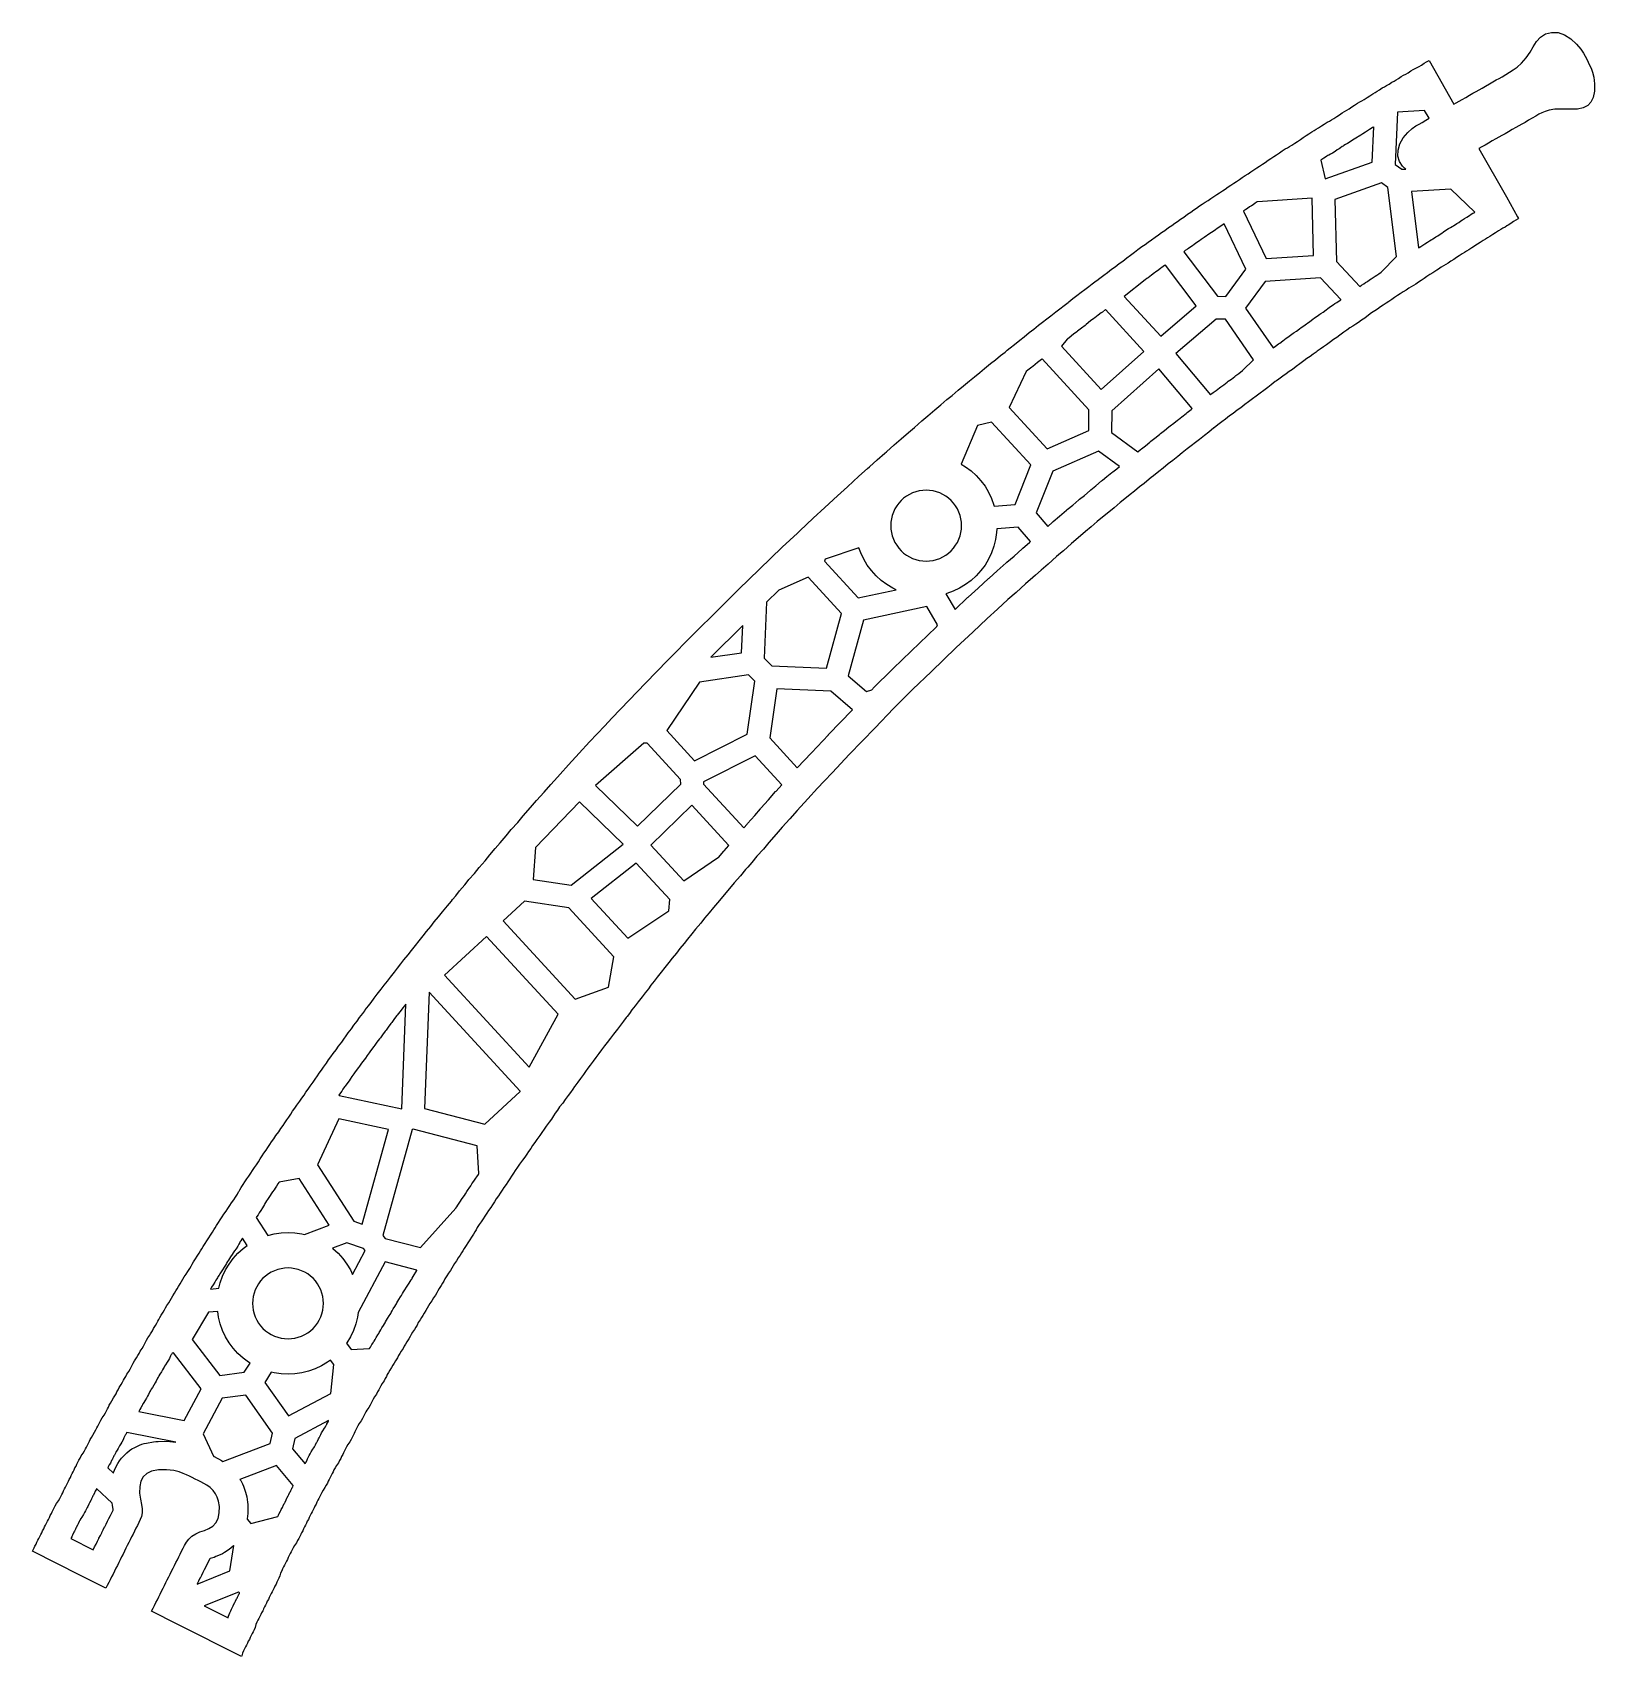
# Model space of a CAD drawing. Header units: millimetres. Extents: x 41 to 314, y 247 to 531.
import ezdxf

# ---------------------------------------------------------------- set-up
doc = ezdxf.new("R2010")
doc.units = ezdxf.units.MM

msp = doc.modelspace()

# ---------------------------------------------------------------- linework, layer by layer
at = {"layer": 'default'}
for points in [[(41.26, 266.33), (41.41, 266.67), (41.59, 267), (41.74, 267.33), (41.93, 267.67), (42.07, 268), (42.26, 268.33), (42.41, 268.67), (42.59, 269), (42.74, 269.33), (42.93, 269.67), (43.07, 270), (43.26, 270.33), (43.41, 270.67), (43.59, 271), (43.74, 271.33), (43.93, 271.67), (44.07, 272), (44.26, 272.33), (44.41, 272.67), (44.61, 273.02), (44.83, 273.43), (45.17, 273.91), (45.39, 274.31), (45.59, 274.66), (45.74, 275), (45.93, 275.33), (46.07, 275.67), (46.26, 276), (46.41, 276.33), (46.59, 276.67), (46.74, 277), (46.93, 277.33), (47.07, 277.67), (47.26, 278), (47.41, 278.33), (47.59, 278.67), (47.74, 279), (47.93, 279.33), (48.07, 279.67), (48.26, 280), (48.41, 280.33), (48.59, 280.67), (48.74, 281), (48.95, 281.35), (49.17, 281.76), (49.5, 282.24), (49.72, 282.65), (49.92, 283), (50.07, 283.33), (50.26, 283.67), (50.41, 284), (50.59, 284.33), (50.74, 284.67), (50.95, 285.02), (51.17, 285.43), (51.5, 285.91), (51.72, 286.31), (51.92, 286.66), (52.07, 287), (52.26, 287.33), (52.41, 287.67), (52.61, 288.02), (52.83, 288.43), (53.17, 288.91), (53.39, 289.31), (53.59, 289.66), (53.74, 290), (53.93, 290.33), (54.08, 290.67), (54.28, 291.02), (54.5, 291.43), (54.83, 291.91), (55.05, 292.31), (55.26, 292.66), (55.41, 293), (55.61, 293.35), (55.83, 293.76), (56.17, 294.24), (56.39, 294.65), (56.59, 295), (56.74, 295.34), (56.95, 295.69), (57.17, 296.09), (57.5, 296.57), (57.72, 296.98), (57.92, 297.33), (58.08, 297.67), (58.28, 298.02), (58.5, 298.43), (58.83, 298.91), (59.06, 299.32), (59.28, 299.68), (59.5, 300.09), (59.83, 300.57), (60.05, 300.98), (60.26, 301.33), (60.41, 301.67), (60.61, 302.02), (60.83, 302.43), (61.17, 302.91), (61.3, 303.14), (61.3, 303.14), (61.39, 303.32), (61.61, 303.68), (61.83, 304.09), (62.17, 304.57), (62.39, 304.98), (62.59, 305.33), (62.74, 305.67), (62.95, 306.02), (63.17, 306.43), (63.5, 306.91), (63.72, 307.32), (63.94, 307.68), (64.17, 308.09), (64.5, 308.58), (64.72, 308.98), (64.94, 309.35), (65.17, 309.76), (65.5, 310.24), (65.72, 310.65), (65.94, 311.02), (66.17, 311.42), (66.5, 311.91), (66.72, 312.32), (66.94, 312.68), (67.17, 313.09), (67.52, 313.59), (67.81, 314.07), (68.16, 314.57), (68.39, 314.98), (68.61, 315.35), (68.84, 315.76), (69.19, 316.26), (69.48, 316.74), (69.83, 317.24), (70.06, 317.65), (70.28, 318.02), (70.5, 318.43), (70.85, 318.93), (71.15, 319.41), (71.52, 319.93), (71.81, 320.4), (72.16, 320.91), (72.39, 321.32), (72.61, 321.68), (72.84, 322.09), (73.19, 322.6), (73.48, 323.07), (73.85, 323.59), (74.15, 324.07), (74.52, 324.59), (74.82, 325.07), (75.18, 325.59), (75.48, 326.07), (75.85, 326.59), (76.15, 327.07), (76.5, 327.57), (76.72, 327.98), (76.81, 328.12), (76.94, 328.35), (77.17, 328.76), (77.52, 329.26), (77.82, 329.74), (78.18, 330.26), (78.48, 330.74), (78.85, 331.26), (79.15, 331.74), (79.52, 332.26), (79.82, 332.74), (80.18, 333.26), (80.48, 333.74), (80.85, 334.26), (81.15, 334.74), (81.52, 335.26), (81.82, 335.74), (82.18, 336.26), (82.48, 336.74), (82.87, 337.28), (83.24, 337.83), (83.76, 338.5), (84.13, 339.05), (84.52, 339.59), (84.82, 340.07), (85.18, 340.59), (85.48, 341.07), (85.85, 341.59), (86.15, 342.08), (86.54, 342.61), (86.91, 343.17), (87.43, 343.83), (87.8, 344.39), (88.18, 344.92), (88.48, 345.41), (88.87, 345.95), (89.24, 346.5), (89.76, 347.17), (90.13, 347.72), (90.52, 348.26), (90.82, 348.74), (91.2, 349.28), (91.57, 349.83), (92.09, 350.5), (92.47, 351.06), (92.87, 351.61), (93.24, 352.17), (93.78, 352.85), (94.22, 353.48), (94.76, 354.16), (95.13, 354.72), (95.54, 355.28), (95.91, 355.84), (96.45, 356.52), (96.89, 357.15), (97.44, 357.85), (97.89, 358.48), (98.44, 359.18), (98.79, 359.67), (98.89, 359.82), (99.44, 360.52), (99.89, 361.15), (100.46, 361.87), (100.98, 362.57), (101.69, 363.43), (102.21, 364.13), (102.79, 364.87), (103.31, 365.57), (104.02, 366.43), (104.54, 367.13), (105.13, 367.87), (105.65, 368.58), (106.37, 369.45), (106.96, 370.22), (107.7, 371.11), (108.3, 371.89), (109.04, 372.78), (109.63, 373.56), (110.37, 374.44), (110.97, 375.23), (111.72, 376.13), (112.39, 376.98), (113.28, 378.02), (113.95, 378.87), (114.17, 379.14), (114.72, 379.79), (115.39, 380.65), (116.3, 381.71), (116.74, 382.25), (116.74, 382.25), (117.04, 382.63), (117.98, 383.72), (118.8, 384.72), (119.87, 385.94), (120.69, 386.95), (121.65, 388.05), (122.47, 389.06), (123.56, 390.3), (124.45, 391.37), (125.57, 392.65), (126.54, 393.8), (127.82, 395.22), (128.86, 396.45), (130.19, 397.93), (131.38, 399.3), (132.52, 400.55), (133.02, 401.1), (134.44, 402.7), (136.34, 404.75), (138.14, 406.74), (140.8, 409.55), (142.05, 410.87), (143.55, 412.48), (148.02, 417.09), (151.79, 420.96), (153.58, 422.8), (154.6, 423.81), (162.44, 431.66), (164.23, 433.4), (167.88, 436.94), (171.89, 440.82), (174.54, 443.28), (174.96, 443.68), (177.29, 445.89), (179.35, 447.75), (181.56, 449.82), (183.31, 451.38), (185.29, 453.21), (186.81, 454.55), (187.13, 454.85), (188.47, 456.07), (189.85, 457.26), (190.12, 457.5), (191.44, 458.7), (192.67, 459.74), (193.96, 460.88), (195.04, 461.78), (196.29, 462.89), (197.37, 463.78), (198.61, 464.87), (199.61, 465.69), (200.7, 466.63), (201.63, 467.37), (202.7, 468.29), (203.63, 469.04), (204.68, 469.94), (205.54, 470.61), (206.46, 471.39), (207.31, 472.06), (208.35, 472.94), (209.2, 473.61), (210.11, 474.37), (210.89, 474.96), (211.25, 475.26), (211.78, 475.7), (212.56, 476.3), (213.44, 477.04), (214.22, 477.63), (215.11, 478.37), (215.89, 478.96), (216.76, 479.68), (217.46, 480.21), (218.2, 480.79), (218.91, 481.31), (219.76, 482.02), (220.47, 482.54), (221.2, 483.13), (221.91, 483.65), (222.02, 483.74), (222.02, 483.74), (222.76, 484.35), (223.46, 484.87), (224.18, 485.44), (224.82, 485.89), (225.52, 486.44), (226.15, 486.89), (226.85, 487.44), (226.93, 487.5), (227.48, 487.89), (228.18, 488.44), (228.82, 488.89), (229.52, 489.44), (230.15, 489.89), (230.85, 490.44), (231.48, 490.89), (232.18, 491.44), (232.82, 491.89), (233.52, 492.44), (234.15, 492.89), (234.83, 493.42), (235.39, 493.8), (235.94, 494.2), (236.5, 494.57), (237.17, 495.09), (237.72, 495.47), (238.28, 495.87), (238.83, 496.24), (239.5, 496.76), (240.05, 497.13), (240.59, 497.52), (241.08, 497.82), (241.61, 498.2), (242.17, 498.57), (242.83, 499.09), (243.39, 499.46), (243.92, 499.85), (244.41, 500.15), (244.93, 500.52), (245.41, 500.82), (245.93, 501.18), (246.41, 501.48), (246.93, 501.85), (247.41, 502.15), (247.93, 502.52), (248.41, 502.82), (248.93, 503.18), (249.41, 503.48), (249.93, 503.85), (250.41, 504.15), (250.93, 504.52), (251.41, 504.82), (251.73, 505.05), (251.93, 505.18), (252.41, 505.48), (252.93, 505.85), (253.41, 506.15), (253.93, 506.52), (254.41, 506.82), (254.93, 507.18), (255.41, 507.48), (255.93, 507.85), (256.41, 508.15), (256.93, 508.52), (257.41, 508.82), (257.93, 509.18), (258.41, 509.48), (258.93, 509.85), (259.4, 510.15), (259.91, 510.5), (260.32, 510.72), (260.68, 510.94), (261.09, 511.17), (261.42, 511.4), (261.6, 511.52), (262.07, 511.82), (262.59, 512.18), (263.07, 512.48), (263.59, 512.85), (264.07, 513.15), (264.57, 513.5), (264.98, 513.72), (264.99, 513.73), (265.35, 513.94), (265.76, 514.17), (266.26, 514.52), (266.74, 514.81), (267.24, 515.16), (267.65, 515.39), (268.02, 515.61), (268.43, 515.84), (268.93, 516.19), (269.41, 516.48), (269.91, 516.83), (270.32, 517.06), (270.68, 517.28), (271.09, 517.5), (271.59, 517.85), (272.07, 518.15), (272.57, 518.5), (272.98, 518.72), (273.35, 518.94), (273.76, 519.17), (274.26, 519.52), (274.74, 519.81), (275.24, 520.16), (275.65, 520.39), (276.02, 520.61), (276.42, 520.83), (276.91, 521.17), (277.32, 521.39), (277.68, 521.61), (278.09, 521.83), (278.33, 522), (278.58, 522.17), (278.98, 522.39), (279.35, 522.61), (279.76, 522.83), (280.24, 523.17), (280.65, 523.39), (281.02, 523.61), (281.42, 523.83), (281.91, 524.17), (282.31, 524.39), (282.66, 524.59), (283, 524.74), (283.35, 524.95), (283.76, 525.17), (284.24, 525.5), (284.65, 525.72), (285, 525.92), (285.11, 525.98), (289.43, 518.35), (289.82, 518.57), (290.35, 518.85), (290.9, 519.15), (291.51, 519.51), (292.16, 519.91), (292.77, 520.27), (293.32, 520.57), (293.85, 520.85), (294.4, 521.15), (295.01, 521.51), (295.66, 521.91), (296.27, 522.27), (296.82, 522.57), (297.35, 522.85), (297.9, 523.15), (298.52, 523.51), (299.17, 523.92), (299.82, 524.33), (300.5, 524.81), (301.29, 525.5), (302.12, 526.45), (302.78, 527.45), (303.31, 528.38), (303.89, 529.28), (304.63, 530.08), (305.49, 530.62), (306.52, 530.88), (307.69, 530.86), (308.82, 530.5), (309.9, 529.8), (310.92, 528.84), (311.67, 527.96), (312.14, 527.28), (312.45, 526.72), (312.71, 526.21), (312.96, 525.7), (313.21, 525.19), (313.46, 524.62), (313.71, 523.94), (313.92, 523.05), (314.07, 521.89), (314.05, 520.6), (313.84, 519.5), (313.44, 518.7), (312.87, 518.1), (312.1, 517.71), (311.07, 517.49), (309.78, 517.44), (308.4, 517.48), (307.12, 517.45), (306.12, 517.3), (305.41, 517.08), (304.85, 516.83), (304.32, 516.57), (303.77, 516.26), (303.16, 515.91), (302.51, 515.51), (301.9, 515.15), (301.35, 514.85), (300.82, 514.57), (300.27, 514.27), (299.66, 513.91), (299.01, 513.51), (298.4, 513.15), (297.85, 512.85), (297.32, 512.57), (296.77, 512.27), (296.16, 511.91), (295.51, 511.51), (294.9, 511.15), (294.35, 510.85), (293.84, 510.58), (298.63, 502.12), (300.61, 498.63), (300.78, 498.33), (300.68, 498.28), (300.32, 498.06), (299.91, 497.83), (299.41, 497.48), (298.93, 497.19), (298.73, 497.05), (298.43, 496.84), (298.02, 496.61), (297.65, 496.39), (297.24, 496.16), (296.74, 495.81), (296.26, 495.52), (295.76, 495.17), (295.35, 494.94), (294.98, 494.72), (294.57, 494.5), (294.07, 494.15), (293.59, 493.85), (293.48, 493.77), (293.48, 493.77), (293.07, 493.48), (292.6, 493.19), (292.09, 492.84), (291.68, 492.61), (291.32, 492.39), (290.91, 492.16), (290.4, 491.81), (289.93, 491.52), (289.41, 491.15), (288.93, 490.85), (288.43, 490.5), (288.02, 490.28), (287.65, 490.06), (287.24, 489.83), (286.74, 489.48), (286.45, 489.3), (286.26, 489.18), (285.74, 488.82), (285.26, 488.52), (284.74, 488.15), (284.26, 487.85), (283.74, 487.48), (283.26, 487.19), (282.76, 486.84), (282.35, 486.61), (281.98, 486.39), (281.57, 486.16), (281.07, 485.81), (280.59, 485.52), (280.07, 485.15), (279.59, 484.85), (279.07, 484.48), (278.59, 484.18), (278.07, 483.82), (277.59, 483.52), (277.07, 483.15), (276.59, 482.85), (276.07, 482.48), (276.06, 482.47), (275.59, 482.18), (275.05, 481.8), (274.5, 481.43), (273.83, 480.91), (273.28, 480.54), (272.74, 480.15), (272.26, 479.85), (271.74, 479.48), (271.26, 479.18), (270.72, 478.8), (270.17, 478.43), (269.5, 477.91), (268.94, 477.53), (268.39, 477.13), (267.83, 476.76), (267.17, 476.24), (266.61, 475.87), (266.06, 475.47), (265.5, 475.09), (265.33, 474.96), (265.33, 474.96), (264.83, 474.57), (264.28, 474.2), (263.72, 473.8), (263.16, 473.42), (262.48, 472.89), (261.85, 472.45), (261.17, 471.91), (260.61, 471.54), (260.06, 471.13), (259.5, 470.76), (258.81, 470.22), (258.39, 469.92), (258.18, 469.78), (257.48, 469.22), (256.85, 468.78), (256.15, 468.22), (255.52, 467.78), (254.82, 467.22), (254.18, 466.78), (253.48, 466.22), (252.85, 465.78), (252.15, 465.22), (251.52, 464.78), (250.82, 464.22), (250.18, 463.78), (249.48, 463.22), (248.85, 462.77), (248.13, 462.2), (247.46, 461.71), (247.42, 461.68), (246.55, 460.96), (245.78, 460.37), (244.91, 459.65), (244.2, 459.13), (243.46, 458.54), (242.76, 458.02), (241.89, 457.29), (241.11, 456.7), (240.22, 455.96), (239.44, 455.37), (238.56, 454.63), (237.78, 454.04), (236.89, 453.3), (236.47, 452.98), (236.11, 452.7), (235.22, 451.96), (234.44, 451.37), (233.56, 450.63), (232.77, 450.03), (231.87, 449.28), (231.02, 448.61), (229.96, 447.7), (229.04, 446.96), (227.96, 446.04), (227.03, 445.29), (225.94, 444.35), (224.94, 443.53), (223.68, 442.42), (222.53, 441.46), (221.11, 440.18), (220.32, 439.51), (220.24, 439.45), (219.89, 439.15), (218.45, 437.85), (217.22, 436.81), (216.18, 435.88), (215.76, 435.5), (214.46, 434.38), (212.83, 432.9), (211.38, 431.64), (209.53, 429.94), (207.75, 428.34), (205.22, 425.96), (202.31, 423.24), (197.93, 419), (194.72, 415.94), (191.89, 413.11), (191.89, 413.11), (191.35, 412.57), (188.15, 409.22), (183.59, 404.52), (180.65, 401.39), (179.22, 399.88), (179.22, 399.88), (178.07, 398.66), (176.33, 396.74), (174.48, 394.74), (173.21, 393.28), (171.86, 391.79), (170.82, 390.56), (169.54, 389.13), (168.57, 387.98), (167.45, 386.71), (166.55, 385.63), (165.85, 384.83), (165.45, 384.37), (164.56, 383.3), (163.47, 382.06), (162.65, 381.05), (161.69, 379.95), (160.87, 378.95), (159.82, 377.74), (159.07, 376.81), (158.28, 375.88), (157.61, 375.02), (156.72, 373.98), (156.06, 373.13), (155.3, 372.23), (154.7, 371.44), (153.96, 370.56), (153.37, 369.78), (152.63, 368.89), (152.04, 368.11), (151.3, 367.22), (150.71, 366.45), (149.98, 365.58), (149.46, 364.87), (148.89, 364.15), (148.44, 363.52), (147.87, 362.8), (147.35, 362.09), (146.65, 361.24), (146.13, 360.54), (145.56, 359.82), (145.11, 359.18), (144.71, 358.68), (144.56, 358.48), (144.11, 357.85), (143.54, 357.13), (143.02, 356.43), (142.31, 355.57), (141.8, 354.87), (141.23, 354.15), (140.78, 353.52), (140.22, 352.82), (139.78, 352.18), (139.22, 351.48), (138.78, 350.85), (138.24, 350.17), (137.87, 349.61), (137.46, 349.06), (137.09, 348.5), (136.55, 347.81), (136.11, 347.19), (135.58, 346.5), (135.51, 346.41), (135.2, 345.94), (134.8, 345.39), (134.42, 344.83), (133.89, 344.15), (133.45, 343.52), (132.91, 342.84), (132.54, 342.28), (132.15, 341.74), (131.85, 341.26), (131.46, 340.72), (131.09, 340.17), (130.57, 339.5), (130.2, 338.94), (129.8, 338.39), (129.43, 337.83), (128.91, 337.17), (128.54, 336.61), (128.15, 336.08), (127.85, 335.59), (127.48, 335.07), (127.18, 334.59), (126.8, 334.05), (126.43, 333.5), (125.91, 332.83), (125.54, 332.28), (125.15, 331.74), (124.85, 331.26), (124.48, 330.74), (124.18, 330.26), (123.82, 329.74), (123.52, 329.26), (123.15, 328.74), (122.85, 328.26), (122.48, 327.74), (122.18, 327.26), (121.82, 326.74), (121.52, 326.26), (121.38, 326.06), (121.15, 325.74), (120.85, 325.26), (120.48, 324.74), (120.18, 324.26), (119.82, 323.74), (119.52, 323.26), (119.15, 322.74), (118.85, 322.26), (118.5, 321.76), (118.28, 321.35), (118.06, 320.98), (117.83, 320.57), (117.48, 320.07), (117.18, 319.59), (116.82, 319.07), (116.52, 318.6), (116.17, 318.09), (115.94, 317.68), (115.72, 317.32), (115.5, 316.91), (115.15, 316.41), (114.85, 315.93), (114.5, 315.43), (114.28, 315.02), (114.06, 314.65), (113.83, 314.24), (113.48, 313.74), (113.19, 313.26), (112.84, 312.76), (112.61, 312.35), (112.39, 311.98), (112.17, 311.58), (111.83, 311.09), (111.61, 310.68), (111.39, 310.32), (111.16, 309.91), (110.81, 309.41), (110.52, 308.93), (110.17, 308.43), (109.94, 308.02), (109.72, 307.65), (109.5, 307.24), (109.17, 306.76), (108.94, 306.35), (108.72, 305.98), (108.5, 305.58), (108.17, 305.09), (107.94, 304.68), (107.72, 304.32), (107.5, 303.91), (107.17, 303.42), (106.94, 303.02), (106.72, 302.65), (106.5, 302.24), (106.17, 301.76), (105.94, 301.35), (105.72, 300.98), (105.5, 300.58), (105.17, 300.09), (104.94, 299.68), (104.72, 299.32), (104.5, 298.91), (104.17, 298.42), (103.94, 298.02), (103.72, 297.65), (103.5, 297.24), (103.17, 296.76), (102.95, 296.35), (102.74, 296), (102.59, 295.66), (102.39, 295.31), (102.17, 294.91), (101.83, 294.43), (101.61, 294.02), (101.41, 293.67), (101.26, 293.33), (101.05, 292.98), (100.83, 292.57), (100.5, 292.09), (100.28, 291.69), (100.08, 291.34), (99.92, 291), (99.72, 290.65), (99.5, 290.24), (99.17, 289.76), (99, 289.46), (99, 289.46), (98.95, 289.35), (98.74, 289), (98.59, 288.66), (98.39, 288.31), (98.17, 287.91), (97.83, 287.43), (97.61, 287.02), (97.41, 286.67), (97.26, 286.33), (97.07, 286), (96.94, 285.7), (96.93, 285.67), (96.74, 285.33), (96.59, 285), (96.39, 284.65), (96.17, 284.24), (95.83, 283.76), (95.61, 283.35), (95.41, 283), (95.26, 282.67), (95.07, 282.33), (94.93, 282), (94.74, 281.67), (94.59, 281.33), (94.39, 280.98), (94.17, 280.57), (93.83, 280.09), (93.61, 279.69), (93.41, 279.34), (93.26, 279), (93.07, 278.67), (92.93, 278.33), (92.74, 278), (92.59, 277.67), (92.41, 277.33), (92.26, 277), (92.05, 276.65), (91.83, 276.24), (91.5, 275.76), (91.28, 275.35), (91.08, 275), (90.93, 274.67), (90.74, 274.33), (90.59, 274), (90.41, 273.67), (90.26, 273.33), (90.07, 273), (89.93, 272.67), (89.74, 272.33), (89.59, 272), (89.41, 271.67), (89.26, 271.33), (89.07, 271), (88.93, 270.67), (88.74, 270.33), (88.59, 270), (88.41, 269.67), (88.26, 269.33), (88.07, 269), (87.93, 268.67), (87.74, 268.33), (87.62, 268.07), (87.59, 268), (87.41, 267.67), (87.26, 267.33), (87.05, 266.98), (86.83, 266.57), (86.5, 266.09), (86.28, 265.69), (86.08, 265.34), (85.93, 265), (85.74, 264.67), (85.59, 264.33), (85.41, 264), (85.26, 263.67), (85.07, 263.33), (84.93, 263), (84.74, 262.67), (84.59, 262.33), (84.41, 262), (84.26, 261.65), (84.07, 261.24), (83.93, 260.76), (83.74, 260.35), (83.59, 260), (83.41, 259.67), (83.26, 259.33), (83.07, 259), (82.93, 258.67), (82.74, 258.33), (82.59, 258), (82.41, 257.67), (82.26, 257.33), (82.07, 257), (81.93, 256.67), (81.74, 256.33), (81.59, 256), (81.41, 255.67), (81.26, 255.33), (81.07, 255), (80.99, 254.8), (80.93, 254.67), (80.74, 254.33), (80.59, 254), (80.41, 253.67), (80.26, 253.33), (80.07, 253), (79.93, 252.65), (79.74, 252.24), (79.59, 251.76), (79.41, 251.35), (79.26, 251), (79.07, 250.67), (78.93, 250.33), (78.74, 250), (78.59, 249.67), (78.41, 249.33), (78.26, 249), (78.07, 248.67), (77.93, 248.33), (77.74, 248), (77.59, 247.65), (77.41, 247.24), (77.26, 246.76), (77.22, 246.66), (65.94, 252.34), (61.48, 254.58), (61.49, 254.6), (61.73, 255.1), (61.99, 255.6), (62.23, 256.1), (62.49, 256.6), (62.73, 257.1), (62.99, 257.6), (63.23, 258.1), (63.49, 258.6), (63.73, 259.1), (63.99, 259.6), (64.23, 260.1), (64.49, 260.6), (64.73, 261.1), (64.99, 261.6), (65.23, 262.1), (65.49, 262.6), (65.73, 263.1), (65.99, 263.6), (66.23, 264.1), (66.49, 264.6), (66.74, 265.1), (66.99, 265.6), (67.26, 266.12), (67.57, 266.65), (67.99, 267.21), (68.54, 267.73), (69.2, 268.14), (69.95, 268.46), (70.77, 268.74), (71.52, 269.06), (72.18, 269.49), (72.72, 270.07), (73.11, 270.82), (73.32, 271.79), (73.34, 272.89), (73.19, 273.83), (72.96, 274.54), (72.65, 275.14), (72.24, 275.7), (71.72, 276.23), (71.16, 276.64), (70.62, 276.95), (70.11, 277.22), (69.61, 277.48), (69.11, 277.73), (68.61, 277.98), (68.11, 278.23), (67.59, 278.48), (67.02, 278.72), (66.32, 278.97), (65.38, 279.19), (64.11, 279.33), (62.67, 279.31), (61.47, 279.1), (60.62, 278.71), (60.01, 278.13), (59.61, 277.38), (59.4, 276.39), (59.38, 275.24), (59.52, 274.18), (59.7, 273.28), (59.84, 272.51), (59.84, 271.8), (59.7, 271.17), (59.48, 270.62), (59.23, 270.1), (58.99, 269.6), (58.73, 269.1), (58.49, 268.6), (58.23, 268.1), (57.99, 267.6), (57.73, 267.1), (57.49, 266.6), (57.23, 266.1), (56.99, 265.6), (56.73, 265.1), (56.49, 264.6), (56.23, 264.1), (55.99, 263.6), (55.73, 263.1), (55.49, 262.6), (55.23, 262.1), (54.99, 261.6), (54.73, 261.1), (54.49, 260.6), (54.23, 260.1), (53.99, 259.6), (53.73, 259.1), (53.49, 258.61), (49.02, 260.85), (49.02, 260.85), (40.63, 265.08), (40.74, 265.33), (40.93, 265.67), (41.07, 266), (41.26, 266.33)], [(279.67, 510.29), (279.97, 511.37), (280.57, 512.44), (281.38, 513.4), (282.15, 514.09), (282.79, 514.53), (283.35, 514.84), (283.9, 515.15), (284.51, 515.51), (285.1, 515.87), (284.33, 517.22), (279.56, 516.91), (279.14, 507.79), (280.36, 506.94), (281.03, 506.98), (280.47, 507.48), (279.93, 508.3), (279.66, 509.23), (279.67, 510.29)], [(273.5, 513.12), (273.17, 512.94), (272.87, 512.76), (272.73, 512.68), (272.56, 512.58), (272.28, 512.39), (272.02, 512.22), (271.68, 512.01), (271.3, 511.74), (270.84, 511.45), (270.5, 511.27), (270.21, 511.09), (270.06, 511.01), (269.89, 510.92), (269.61, 510.72), (269.35, 510.55), (269.01, 510.34), (268.64, 510.08), (268.17, 509.79), (267.84, 509.6), (267.54, 509.43), (267.39, 509.34), (267.22, 509.25), (266.95, 509.06), (266.69, 508.89), (266.36, 508.68), (266.17, 508.55), (266.92, 505.27), (275.16, 508.21), (275.44, 514.37), (275.39, 514.34), (275.22, 514.25), (274.95, 514.06), (274.69, 513.88), (274.34, 513.67), (273.97, 513.41), (273.5, 513.12)], [(274.97, 487.77), (275.31, 487.98), (275.69, 488.26), (275.97, 488.44), (276.31, 488.65), (276.69, 488.92), (276.69, 488.92), (279.43, 491.7), (277.91, 503.77), (276.8, 504.55), (268.62, 501.64), (268.87, 490.82), (272.98, 486.44), (273.3, 486.65), (273.69, 486.92), (273.97, 487.11), (274.31, 487.32), (274.69, 487.59), (274.97, 487.77)], [(284.83, 494.21), (285.16, 494.4), (285.46, 494.57), (285.61, 494.66), (285.78, 494.75), (286.05, 494.94), (286.31, 495.11), (286.64, 495.32), (287.02, 495.59), (287.31, 495.78), (287.65, 495.99), (288.03, 496.26), (288.5, 496.55), (288.83, 496.73), (289.13, 496.91), (289.27, 496.99), (289.44, 497.08), (289.72, 497.28), (289.98, 497.45), (290.31, 497.65), (290.69, 497.92), (290.97, 498.11), (291.32, 498.32), (291.7, 498.59), (292.16, 498.88), (292.5, 499.06), (292.79, 499.24), (292.94, 499.32), (293.11, 499.42), (293.11, 499.42), (288.9, 503.49), (282.04, 503.04), (283.27, 493.2), (283.36, 493.26), (283.64, 493.44), (283.99, 493.66), (284.36, 493.92), (284.83, 494.21)], [(254.03, 500.56), (253.69, 500.35), (253.31, 500.08), (253.03, 499.89), (252.69, 499.68), (252.62, 499.63), (256.56, 491.34), (264.85, 491.88), (264.62, 501.89), (255.08, 501.26), (255.03, 501.23), (254.69, 501.02), (254.31, 500.74), (254.03, 500.56)], [(248.03, 496.56), (247.69, 496.35), (247.31, 496.08), (247.04, 495.9), (246.71, 495.69), (246.31, 495.41), (246.16, 495.3), (245.76, 495.03), (245.23, 494.63), (244.94, 494.41), (244.46, 494.1), (244, 493.76), (243.71, 493.57), (243.38, 493.36), (242.98, 493.08), (242.83, 492.97), (242.43, 492.7), (242.2, 492.52), (248.08, 484.71), (249.51, 484.7), (253.02, 489.47), (249.26, 497.38), (249.03, 497.23), (248.69, 497.02), (248.31, 496.74), (248.03, 496.56)], [(237.03, 488.8), (236.51, 488.43), (235.91, 487.96), (235.7, 487.81), (235.41, 487.6), (231.75, 484.7), (238.15, 477.74), (244.34, 483.02), (238.95, 490.19), (238.81, 490.1), (238.34, 489.76), (238.17, 489.64), (237.77, 489.37), (237.23, 488.95), (237.03, 488.8)], [(260.38, 477.58), (260.86, 477.9), (261.33, 478.24), (261.5, 478.36), (261.91, 478.63), (262.43, 479.04), (262.72, 479.25), (263.19, 479.56), (263.66, 479.91), (263.83, 480.03), (264.24, 480.3), (264.77, 480.71), (265.06, 480.92), (265.53, 481.23), (265.99, 481.57), (266.16, 481.69), (266.57, 481.96), (267.1, 482.37), (267.39, 482.59), (267.87, 482.9), (268.33, 483.24), (268.62, 483.43), (268.97, 483.65), (269.36, 483.92), (269.63, 484.1), (269.67, 484.13), (266.08, 487.96), (256.4, 487.32), (252.97, 482.66), (257.83, 475.69), (257.83, 475.69), (258.23, 475.96), (258.77, 476.38), (258.97, 476.53), (259.5, 476.9), (260.08, 477.36), (260.38, 477.58)], [(225.09, 479.79), (224.88, 479.63), (224.25, 479.16), (223.58, 478.63), (223.43, 478.52), (222.84, 478.08), (222.09, 477.46), (221.88, 477.29), (221.78, 477.22), (220.74, 475.98), (227.72, 468.4), (235.18, 475.06), (228.44, 482.38), (227.91, 481.96), (227.71, 481.81), (227.18, 481.44), (226.57, 480.95), (226.43, 480.85), (225.84, 480.41), (225.09, 479.79)], [(248.63, 468.86), (249.16, 469.23), (249.76, 469.7), (249.96, 469.86), (250.49, 470.23), (251.09, 470.7), (251.3, 470.86), (251.82, 471.23), (252.42, 471.7), (252.53, 471.79), (254.39, 473.62), (249.46, 480.7), (247.81, 480.71), (240.76, 474.7), (246.82, 467.49), (247.09, 467.7), (247.3, 467.86), (247.82, 468.23), (248.42, 468.7), (248.63, 468.86)], [(211.59, 465.25), (218.23, 458.03), (225.53, 461.2), (225.57, 464.83), (217.37, 473.74), (217.26, 473.66), (216.56, 473.13), (215.76, 472.45), (215.59, 472.32), (214.89, 471.79), (214.59, 471.54), (211.59, 465.25)], [(237.91, 460.55), (238.08, 460.68), (238.77, 461.21), (239.57, 461.87), (239.78, 462.04), (240.42, 462.5), (241.08, 463.04), (241.23, 463.15), (241.83, 463.59), (242.59, 464.22), (242.75, 464.35), (243.44, 464.88), (243.65, 465.05), (237.78, 472.03), (229.57, 464.69), (229.52, 460.89), (234.15, 457.52), (234.58, 457.88), (234.74, 458.01), (235.44, 458.54), (236.24, 459.21), (236.41, 459.34), (237.11, 459.87), (237.91, 460.55)], [(203.2, 455.33), (203.95, 454.88), (204.93, 454.16), (205.83, 453.34), (206.65, 452.44), (207.37, 451.46), (208, 450.42), (208.52, 449.32), (208.93, 448.17), (208.98, 447.97), (212.63, 448.29), (215.4, 455.21), (208.52, 462.69), (206.07, 462.13), (203.2, 455.33)], [(222.73, 448.18), (223.77, 449.08), (223.91, 449.19), (224.77, 449.88), (225.77, 450.75), (225.91, 450.86), (226.77, 451.55), (227.76, 452.4), (227.93, 452.54), (228.72, 453.16), (229.57, 453.87), (229.74, 454.01), (230.44, 454.54), (230.91, 454.93), (227.26, 457.59), (219.27, 454.13), (216.34, 446.79), (218.35, 444.43), (219.2, 445.18), (219.32, 445.29), (220.42, 446.21), (221.63, 447.28), (221.78, 447.4), (222.73, 448.18)], [(203.23, 445.18), (203.15, 445.78), (203, 446.37), (202.79, 446.94), (202.53, 447.49), (202.22, 448.02), (201.86, 448.5), (201.45, 448.95), (201, 449.36), (200.51, 449.73), (199.99, 450.04), (199.44, 450.3), (198.86, 450.5), (198.27, 450.65), (197.67, 450.74), (197.06, 450.77), (196.46, 450.74), (195.86, 450.65), (195.26, 450.5), (194.69, 450.3), (194.14, 450.04), (193.62, 449.73), (193.13, 449.36), (192.68, 448.95), (192.27, 448.5), (191.91, 448.02), (191.6, 447.49), (191.34, 446.94), (191.13, 446.37), (190.98, 445.78), (190.89, 445.18), (190.86, 444.57), (190.89, 443.96), (190.98, 443.36), (191.13, 442.77), (191.34, 442.2), (191.6, 441.65), (191.91, 441.13), (192.27, 440.64), (192.68, 440.19), (193.13, 439.78), (193.62, 439.42), (194.14, 439.1), (194.69, 438.84), (195.26, 438.64), (195.86, 438.49), (196.46, 438.4), (197.06, 438.37), (197.67, 438.4), (198.27, 438.49), (198.86, 438.64), (199.44, 438.84), (199.99, 439.1), (200.51, 439.42), (201, 439.78), (201.45, 440.19), (201.86, 440.64), (202.22, 441.13), (202.53, 441.65), (202.79, 442.2), (203, 442.77), (203.15, 443.36), (203.23, 443.96), (203.26, 444.57), (203.23, 445.18)], [(211.09, 438.08), (211.2, 438.18), (212.46, 439.26), (213.88, 440.53), (213.98, 440.62), (215.16, 441.62), (215.35, 441.79), (213.18, 444.33), (209.44, 443.99), (209.4, 443.36), (209.23, 442.15), (208.93, 440.97), (208.52, 439.83), (208, 438.73), (207.37, 437.68), (206.65, 436.7), (205.83, 435.8), (204.93, 434.99), (203.95, 434.26), (202.91, 433.63), (201.81, 433.11), (200.66, 432.7), (200.49, 432.66), (202.12, 429.91), (204.33, 431.99), (204.42, 432.07), (206.17, 433.64), (207.99, 435.32), (208.09, 435.4), (209.5, 436.64), (211.09, 438.08)], [(185.17, 431.94), (191.82, 433.35), (191.22, 433.63), (190.18, 434.26), (189.2, 434.99), (188.3, 435.8), (187.48, 436.7), (186.75, 437.68), (186.13, 438.73), (185.61, 439.83), (185.29, 440.72), (179.4, 438.68), (179.26, 438.36), (185.17, 431.94)], [(170.08, 420.03), (179.65, 419.63), (182.25, 429.2), (176.41, 435.55), (171.27, 433.27), (169.12, 431.18), (168.71, 421.38), (170.08, 420.03)], [(194.47, 422.61), (198.84, 426.83), (198.89, 426.89), (198.94, 426.93), (199.07, 427.22), (197.18, 430.41), (186.08, 428.04), (183.42, 418.27), (186.62, 415.53), (187.57, 415.85), (187.74, 416.02), (187.82, 416.11), (191.18, 419.47), (191.27, 419.56), (194.47, 422.61)], [(159.39, 421.53), (164.75, 422.32), (164.95, 427.09), (159.39, 421.53)], [(156.53, 403.43), (165.74, 408.08), (167.1, 417.35), (165.98, 418.45), (157.42, 417.21), (151.69, 408.7), (156.53, 403.43)], [(184.15, 412.37), (180.39, 415.6), (170.94, 415.99), (169.68, 407.42), (174.51, 402.17), (177.02, 404.82), (179.95, 407.95), (180, 408), (184.14, 412.27), (184.15, 412.37)], [(139.17, 399.12), (146.55, 391.98), (154.1, 399.36), (154.09, 400.17), (148.25, 406.52), (147.64, 406.53), (139.17, 399.12)], [(168.15, 395.13), (169.47, 396.6), (170.71, 398.03), (170.81, 398.13), (171.8, 399.21), (167.12, 404.3), (158.1, 399.74), (158.1, 399.33), (165.14, 391.67), (165.71, 392.35), (165.82, 392.47), (167.05, 393.84), (168.05, 395.03), (168.15, 395.13)], [(134.95, 381.68), (144.05, 388.83), (136.39, 396.25), (128.67, 388.25), (128.26, 382.67), (134.95, 381.68)], [(148.88, 388.67), (154.62, 382.43), (160.74, 386.53), (160.75, 386.54), (161.6, 387.56), (161.7, 387.68), (162.52, 388.61), (156.04, 395.66), (148.88, 388.67)], [(144.84, 372.39), (152, 377.19), (152.22, 379.13), (146.33, 385.53), (138.44, 379.34), (144.84, 372.39)], [(135.65, 361.7), (141.46, 363.82), (142.39, 369.14), (134.52, 377.7), (126.78, 378.85), (123.04, 375.41), (135.65, 361.7)], [(112.73, 365.93), (127.59, 349.78), (132.64, 359.06), (120.09, 372.7), (112.73, 365.93)], [(119.83, 339.85), (126.01, 345.53), (126.01, 345.59), (110.06, 362.92), (109.28, 342.56), (119.83, 339.85)], [(103.52, 357.63), (103.37, 357.42), (102.9, 356.82), (102.53, 356.3), (102.37, 356.09), (101.9, 355.49), (101.53, 354.96), (101.37, 354.76), (100.9, 354.16), (100.53, 353.64), (100.38, 353.44), (99.96, 352.9), (99.69, 352.49), (99.57, 352.33), (99.23, 351.86), (98.91, 351.38), (98.69, 351.08), (98.23, 350.5), (97.87, 349.97), (97.72, 349.77), (97.29, 349.23), (97.02, 348.83), (96.91, 348.66), (96.56, 348.19), (96.25, 347.72), (96.04, 347.43), (95.63, 346.91), (95.36, 346.5), (95.26, 346.35), (94.97, 345.96), (94.76, 345.62), (94.57, 345.33), (94.27, 344.92), (94.3, 344.87), (105.27, 342.51), (105.98, 360.82), (105.71, 360.46), (105.54, 360.24), (104.92, 359.5), (104.49, 358.9), (104.38, 358.76), (103.89, 358.15), (103.52, 357.63)], [(98.34, 322.35), (102.95, 338.92), (94.25, 340.79), (90.51, 332.7), (96.88, 322.84), (98.34, 322.35)], [(116.02, 327.03), (116.23, 327.37), (116.41, 327.64), (116.68, 328.03), (116.89, 328.37), (117.08, 328.64), (117.35, 329.03), (117.56, 329.37), (117.74, 329.64), (118.02, 330.03), (118.23, 330.37), (118.41, 330.64), (118.68, 331.03), (118.78, 331.18), (118.48, 336.06), (107.29, 338.94), (107.08, 338.87), (101.93, 320.33), (102.39, 319.84), (108.55, 318.23), (114.75, 325.14), (114.89, 325.36), (115.08, 325.64), (115.35, 326.03), (115.56, 326.37), (115.74, 326.64), (116.02, 327.03)], [(86.58, 320.8), (87.78, 320.62), (88.24, 320.51), (92.56, 322.15), (87.29, 330.33), (83.8, 329.68), (83.77, 329.63), (83.59, 329.36), (83.32, 328.97), (83.11, 328.63), (82.92, 328.36), (82.65, 327.97), (82.44, 327.63), (82.26, 327.36), (81.99, 326.98), (81.78, 326.64), (81.61, 326.39), (81.42, 326.11), (81.32, 325.94), (81.24, 325.79), (81.06, 325.5), (80.88, 325.16), (80.59, 324.7), (80.32, 324.32), (80.11, 323.97), (79.92, 323.69), (79.79, 323.5), (81.83, 320.34), (82.94, 320.62), (84.15, 320.8), (85.36, 320.86), (86.58, 320.8)], [(75.05, 315.35), (75.78, 316.33), (76.59, 317.23), (77.5, 318.05), (78.21, 318.58), (77.38, 319.87), (77.28, 319.72), (77.08, 319.44), (76.99, 319.27), (76.91, 319.13), (76.73, 318.83), (76.55, 318.5), (76.26, 318.03), (75.99, 317.65), (75.78, 317.31), (75.59, 317.02), (75.32, 316.64), (75.11, 316.31), (74.94, 316.05), (74.75, 315.78), (74.66, 315.61), (74.57, 315.46), (74.4, 315.16), (74.21, 314.83), (73.92, 314.36), (73.66, 313.99), (73.45, 313.65), (73.28, 313.39), (73.08, 313.11), (72.99, 312.94), (72.91, 312.79), (72.73, 312.5), (72.55, 312.16), (72.26, 311.7), (71.99, 311.32), (71.78, 310.98), (71.77, 310.96), (73.26, 311.12), (73.5, 312.06), (73.91, 313.21), (74.43, 314.31), (75.05, 315.35)], [(95.67, 315.35), (96.3, 314.31), (96.66, 313.54), (98.88, 317.73), (98.58, 318.05), (95.63, 319.04), (93.16, 318.1), (93.23, 318.05), (94.13, 317.23), (94.95, 316.33), (95.67, 315.35)], [(96.3, 302.62), (95.67, 301.57), (95.61, 301.48), (96.4, 300.37), (99.63, 300.56), (99.78, 300.83), (100.06, 301.27), (100.24, 301.54), (100.34, 301.72), (100.43, 301.87), (100.6, 302.16), (100.78, 302.49), (101.06, 302.94), (101.24, 303.21), (101.34, 303.38), (101.43, 303.54), (101.6, 303.83), (101.78, 304.16), (102.06, 304.6), (102.24, 304.87), (102.34, 305.05), (102.43, 305.21), (102.6, 305.5), (102.78, 305.83), (103.06, 306.27), (103.24, 306.54), (103.34, 306.72), (103.43, 306.87), (103.6, 307.16), (103.78, 307.49), (104.06, 307.94), (104.24, 308.21), (104.34, 308.38), (104.43, 308.54), (104.6, 308.83), (104.78, 309.16), (105.06, 309.6), (105.24, 309.87), (105.34, 310.05), (105.43, 310.21), (105.6, 310.5), (105.79, 310.84), (106.08, 311.3), (106.34, 311.68), (106.55, 312.02), (106.72, 312.28), (106.92, 312.56), (107.01, 312.73), (107.09, 312.87), (107.27, 313.16), (107.45, 313.49), (107.72, 313.94), (107.91, 314.21), (107.93, 314.24), (107.92, 314.26), (102.34, 315.71), (97.65, 306.88), (97.52, 306.04), (97.23, 304.86), (96.82, 303.72), (96.3, 302.62)], [(91.3, 310.26), (91.09, 310.83), (90.83, 311.38), (90.52, 311.91), (90.16, 312.39), (89.75, 312.85), (89.3, 313.25), (88.81, 313.62), (88.29, 313.93), (87.74, 314.19), (87.16, 314.39), (86.57, 314.54), (85.97, 314.63), (85.36, 314.66), (84.76, 314.63), (84.15, 314.54), (83.56, 314.39), (82.99, 314.19), (82.44, 313.93), (81.92, 313.62), (81.43, 313.25), (80.98, 312.85), (80.57, 312.39), (80.21, 311.91), (79.89, 311.38), (79.63, 310.83), (79.43, 310.26), (79.28, 309.67), (79.19, 309.07), (79.16, 308.46), (79.19, 307.85), (79.28, 307.25), (79.43, 306.66), (79.63, 306.09), (79.89, 305.54), (80.21, 305.02), (80.57, 304.53), (80.98, 304.08), (81.43, 303.67), (81.92, 303.31), (82.44, 302.99), (82.99, 302.73), (83.56, 302.53), (84.15, 302.38), (84.76, 302.29), (85.36, 302.26), (85.97, 302.29), (86.57, 302.38), (87.16, 302.53), (87.74, 302.73), (88.29, 302.99), (88.81, 303.31), (89.3, 303.67), (89.75, 304.08), (90.16, 304.53), (90.52, 305.02), (90.83, 305.54), (91.09, 306.09), (91.3, 306.66), (91.44, 307.25), (91.53, 307.85), (91.56, 308.46), (91.53, 309.07), (91.44, 309.67), (91.3, 310.26)], [(75.78, 300.6), (75.05, 301.57), (74.43, 302.62), (73.91, 303.72), (73.5, 304.86), (73.2, 306.04), (73.05, 307.07), (71.44, 306.91), (68.6, 302.15), (73.41, 295.84), (77.71, 296.41), (78.71, 298.01), (78.47, 298.15), (77.5, 298.88), (76.59, 299.69), (75.78, 300.6)], [(64.42, 298.54), (64.22, 298.18), (63.94, 297.73), (63.76, 297.46), (63.66, 297.28), (63.57, 297.13), (63.4, 296.84), (63.22, 296.51), (62.95, 296.06), (62.76, 295.8), (62.67, 295.63), (62.61, 295.53), (62.53, 295.38), (62.48, 295.26), (62.26, 294.84), (62.08, 294.54), (61.89, 294.18), (61.61, 293.73), (61.43, 293.47), (61.34, 293.3), (61.28, 293.19), (61.2, 293.05), (61.14, 292.93), (60.92, 292.5), (60.75, 292.2), (60.56, 291.85), (60.28, 291.4), (60.1, 291.13), (60, 290.96), (59.95, 290.86), (59.86, 290.72), (59.81, 290.6), (59.59, 290.17), (59.42, 289.87), (59.23, 289.53), (67.21, 287.97), (70.16, 293.51), (65.34, 299.82), (65.08, 299.78), (65, 299.63), (64.95, 299.53), (64.86, 299.38), (64.81, 299.26), (64.59, 298.84), (64.42, 298.54)], [(88.96, 296.6), (87.78, 296.3), (86.58, 296.12), (85.36, 296.06), (84.15, 296.12), (82.94, 296.3), (82.44, 296.43), (81.3, 294.62), (85.43, 288.77), (92.88, 292.67), (93.36, 297.76), (92.79, 298.55), (92.25, 298.15), (91.21, 297.53), (90.11, 297.01), (88.96, 296.6)], [(82.26, 283.97), (82.66, 285.76), (77.97, 292.41), (73.81, 291.86), (70.51, 285.65), (72.34, 281.7), (72.38, 281.68), (72.42, 281.66), (72.93, 281.39), (73.17, 281.26), (73.71, 280.94), (73.93, 280.79), (82.26, 283.97)], [(89.08, 281.83), (89.25, 282.13), (89.44, 282.48), (89.72, 282.94), (89.9, 283.2), (90, 283.37), (90.05, 283.47), (90.13, 283.61), (90.18, 283.72), (90.37, 284.09), (90.45, 284.23), (90.51, 284.37), (90.7, 284.76), (90.79, 284.91), (90.85, 285.06), (91.08, 285.5), (91.25, 285.8), (91.44, 286.15), (91.72, 286.6), (91.9, 286.87), (92, 287.04), (92.05, 287.14), (92.13, 287.28), (92.18, 287.39), (92.37, 287.76), (92.45, 287.9), (92.46, 287.94), (86.55, 284.84), (86.14, 283.01), (88.35, 280.38), (88.37, 280.42), (88.45, 280.57), (88.51, 280.7), (88.7, 281.09), (88.79, 281.24), (88.85, 281.39), (89.08, 281.83)], [(56.56, 281.75), (57.17, 282.33), (57.59, 282.69), (58.05, 283), (58.53, 283.25), (59.39, 283.65), (59.78, 283.81), (60.19, 283.93), (60.6, 284.02), (61.8, 284.24), (62.21, 284.29), (62.61, 284.31), (64.05, 284.33), (64.68, 284.3), (65.72, 284.18), (57.14, 285.86), (57.1, 285.8), (57, 285.63), (56.95, 285.53), (56.87, 285.39), (56.82, 285.28), (56.63, 284.91), (56.55, 284.76), (56.48, 284.61), (56.26, 284.17), (56.08, 283.87), (55.89, 283.52), (55.61, 283.06), (55.43, 282.8), (55.34, 282.63), (55.28, 282.53), (55.2, 282.39), (55.15, 282.28), (54.97, 281.91), (54.89, 281.77), (54.82, 281.63), (54.63, 281.24), (54.55, 281.09), (54.48, 280.94), (54.26, 280.5), (54.08, 280.2), (53.89, 279.85), (53.8, 279.7), (54.81, 278.75), (54.84, 278.87), (55, 279.3), (55.19, 279.7), (55.59, 280.46), (55.86, 280.93), (56.19, 281.36), (56.56, 281.75)], [(78.13, 274.6), (78.28, 273.66), (78.33, 273.24), (78.34, 272.81), (78.32, 271.71), (78.29, 271.22), (78.21, 270.73), (78.2, 270.69), (78.84, 269.93), (83.56, 271.15), (83.7, 271.42), (83.78, 271.57), (83.84, 271.7), (84.03, 272.09), (84.11, 272.23), (84.18, 272.37), (84.37, 272.76), (84.45, 272.9), (84.51, 273.04), (84.7, 273.42), (84.78, 273.57), (84.84, 273.7), (85.03, 274.09), (85.11, 274.23), (85.18, 274.37), (85.37, 274.76), (85.45, 274.9), (85.51, 275.04), (85.7, 275.42), (85.78, 275.57), (85.84, 275.7), (86.03, 276.09), (86.11, 276.23), (86.18, 276.37), (86.29, 276.6), (83.36, 280.11), (76.95, 277.66), (77.08, 277.45), (77.39, 276.86), (77.56, 276.49), (77.7, 276.12), (77.94, 275.41), (78.05, 275.01), (78.13, 274.6)], [(52.27, 267.35), (52.51, 267.84), (52.76, 268.33), (52.77, 268.35), (53.01, 268.84), (53.26, 269.33), (53.27, 269.35), (53.51, 269.84), (53.76, 270.33), (53.77, 270.35), (54.01, 270.84), (54.26, 271.33), (54.27, 271.35), (54.51, 271.83), (54.73, 272.28), (54.78, 272.39), (54.62, 273.15), (54.56, 273.51), (51.86, 276.04), (51.82, 275.96), (51.63, 275.58), (51.55, 275.43), (51.49, 275.3), (51.3, 274.91), (51.22, 274.77), (51.16, 274.63), (50.97, 274.24), (50.89, 274.1), (50.82, 273.96), (50.63, 273.58), (50.55, 273.43), (50.49, 273.3), (50.3, 272.91), (50.21, 272.76), (50.15, 272.61), (49.92, 272.17), (49.75, 271.87), (49.56, 271.52), (49.28, 271.06), (49.1, 270.8), (49, 270.63), (48.95, 270.53), (48.87, 270.39), (48.82, 270.28), (48.63, 269.91), (48.55, 269.77), (48.49, 269.63), (48.3, 269.24), (48.22, 269.1), (48.16, 268.96), (47.97, 268.58), (47.89, 268.43), (47.82, 268.3), (47.63, 267.91), (47.55, 267.77), (47.49, 267.63), (47.33, 267.3), (51.26, 265.33), (51.27, 265.35), (51.51, 265.84), (51.76, 266.33), (51.77, 266.35), (52.01, 266.84), (52.26, 267.33), (52.27, 267.35)], [(72.73, 264.14), (72.41, 264.02), (71.75, 263.79), (71.67, 263.76), (71.63, 263.68), (71.44, 263.32), (71.2, 262.86), (70.96, 262.37), (70.95, 262.35), (70.71, 261.86), (70.46, 261.38), (70.45, 261.35), (70.21, 260.86), (69.96, 260.38), (69.95, 260.35), (69.71, 259.86), (69.46, 259.38), (69.45, 259.35), (69.44, 259.34), (69.45, 259.34), (75.19, 261.63), (75.86, 266.1), (75.82, 266.06), (75.38, 265.65), (74.89, 265.29), (74.23, 264.86), (73.87, 264.65), (73.48, 264.46), (72.73, 264.14)], [(75.69, 255.41), (75.78, 255.56), (75.84, 255.7), (76.03, 256.09), (76.11, 256.23), (76.18, 256.37), (76.37, 256.76), (76.45, 256.9), (76.51, 257.04), (76.7, 257.42), (76.78, 257.57), (76.84, 257.7), (76.89, 257.8), (76.72, 257.93), (70.71, 255.53), (74.87, 253.44), (74.91, 253.54), (74.96, 253.71), (75.19, 254.31), (75.35, 254.66), (75.47, 254.95), (75.69, 255.41)]]:
    msp.add_lwpolyline(points, dxfattribs=at)

doc.saveas('drawing.dxf')
